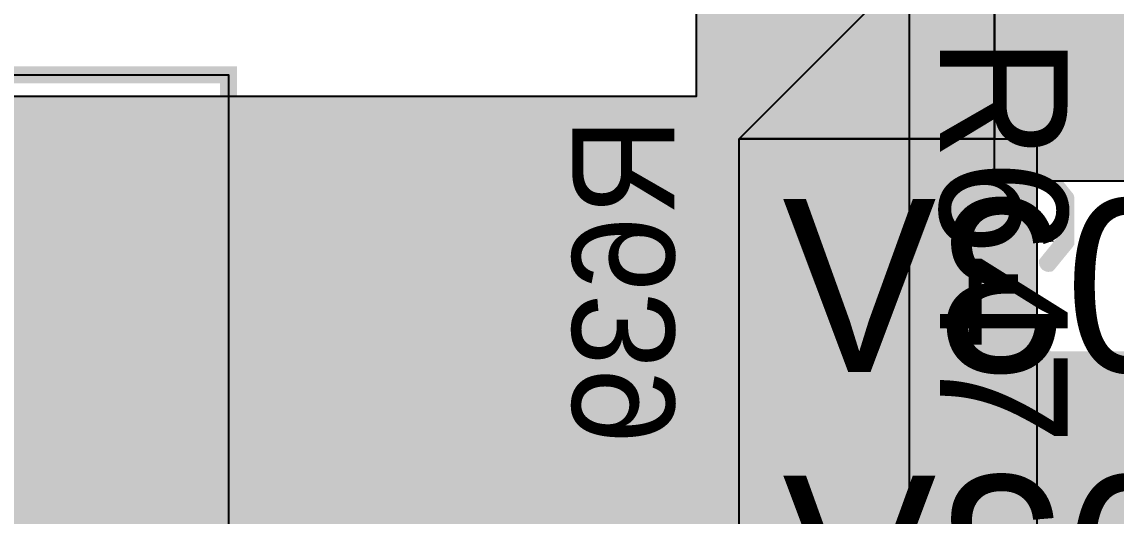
# Model space of a CAD drawing. Extents: x -28 to 199, y -61 to 255.
# Drawn here: x 8.07 to 20.93, y 23.56 to 29.37 of the extents above; entities that cross this region are included whole.
import ezdxf
from ezdxf.enums import TextEntityAlignment as Align

# ---------------------------------------------------------------- set-up
doc = ezdxf.new("R2010")
doc.units = 0
doc.header["$MEASUREMENT"] = 0
for name, color, linetype in [('ASSEMBLY_OUTLINES_TOP', 102, 'CONTINUOUS'), ('ASSEMBLY_PART_NUMBERS_BTM', 191, 'CONTINUOUS'), ('GENERATED_SILKSCREEN_BTM', 255, 'CONTINUOUS'), ('GENERATED_SILKSCREEN_TOP', 140, 'CONTINUOUS'), ('PLACEMENT_OUTLINES_TOP', 130, 'CONTINUOUS'), ('PLANE_DATA_LAYER_2', 230, 'CONTINUOUS'), ('PLANE_DATA_LAYER_3', 81, 'CONTINUOUS'), ('PLANE_DATA_LAYER_BOTTOM', 10, 'CONTINUOUS'), ('PLANE_DATA_LAYER_TOP', 150, 'CONTINUOUS'), ('PLANE_SHAPES_LAYER_2', 230, 'CONTINUOUS'), ('PLANE_SHAPES_LAYER_3', 81, 'CONTINUOUS'), ('PLANE_SHAPES_LAYER_BOTTOM', 10, 'CONTINUOUS'), ('PLANE_SHAPES_LAYER_TOP', 150, 'CONTINUOUS'), ('SILKSCREEN_OUTLINES_TOP', 150, 'CONTINUOUS'), ('SILKSCREEN_REF_DES_BTM', 211, 'CONTINUOUS'), ('SILKSCREEN_REF_DES_TOP', 150, 'CONTINUOUS')]:
    doc.layers.add(name, color=color, linetype=linetype)
doc.styles.add('VERIBEST_GERBER_0', font='txt')

msp = doc.modelspace()

# ---------------------------------------------------------------- hatches: boundary and pattern name
at = {"layer": 'PLANE_DATA_LAYER_2'}
h = msp.add_hatch(color=256, dxfattribs=at)
h.paths.add_polyline_path([(34.5, 9.5762, -0.41421356), (34.4238, 9.5), (21.5762, 9.5, -0.41421356), (21.5, 9.5762), (21.5, 20.99999, 0.41421356), (21.49999, 21), (16.0762, 21, -0.41421356), (16, 21.0762), (16, 43.9238, -0.41421356), (16.0762, 44), (24.4238, 44, -0.41421356), (24.5, 43.9238), (24.5, 42.89967, -0.74869919), (24.35968, 42.85849, 1.18303332), (22.60926, 41.26591, -0.23032383), (22.63842, 41.20596, -0.2813093), (22.597, 41.13816, 0.2813097), (21.7, 39.67, 0.62770456), (24.3764, 38.3781, -0.62770549), (24.5, 38.31844), (24.5, 37.0762, -0.41421356), (24.4238, 37), (19.00001, 37, 0.41421356), (19, 36.99999), (19, 25.50001, 0.41421356), (19.00001, 25.5), (25.4238, 25.5, -0.41421356), (25.5, 25.4238), (25.5, 11.50001, 0.41421356), (25.50001, 11.5), (32.69797, 11.5, -0.16380474), (32.74406, 11.48449, 0.3366467), (34.25594, 11.48449, -0.16380474), (34.30203, 11.5), (34.4238, 11.5, -0.41421356), (34.5, 11.4238)], flags=0)
h.paths.add_polyline_path([(21.7, 21.42, 1), (25, 21.42, 0.2813097), (24.103, 22.88816, -0.2813093), (24.06158, 22.95596, -0.23032383), (24.09074, 23.01591, 2.89452841), (22.60926, 23.01591, -0.23032383), (22.63842, 22.95596, -0.2813093), (22.597, 22.88816, 0.2813097)], flags=0)
at = {"layer": 'PLANE_DATA_LAYER_3'}
h = msp.add_hatch(color=256, dxfattribs=at)
h.paths.add_polyline_path([(34.5, 9.0762, -0.41421356), (34.4238, 9), (21.5762, 9, -0.41421356), (21.5, 9.0762), (21.5, 20.99999, 0.41421356), (21.49999, 21), (16.0762, 21, -0.41421356), (16, 21.0762), (16, 43.9238, -0.41421356), (16.0762, 44), (24.4238, 44, -0.41421356), (24.5, 43.9238), (24.5, 42.89967, -0.74869919), (24.35968, 42.85849, 1.18303332), (22.60926, 41.26591, -0.23032383), (22.63842, 41.20596, -0.2813093), (22.597, 41.13816, 0.2813097), (21.7, 39.67, 0.62770456), (24.3764, 38.3781, -0.62770549), (24.5, 38.31844), (24.5, 37.0762, -0.41421356), (24.4238, 37), (19.00001, 37, 0.41421356), (19, 36.99999), (19, 25.50001, 0.41421356), (19.00001, 25.5), (25.4238, 25.5, -0.41421356), (25.5, 25.4238), (25.5, 11.50001, 0.41421356), (25.50001, 11.5), (32.69797, 11.5, -0.16380474), (32.74406, 11.48449, 0.3366467), (34.25594, 11.48449, -0.16380474), (34.30203, 11.5), (34.4238, 11.5, -0.41421356), (34.5, 11.4238)], flags=0)
h.paths.add_polyline_path([(21.7, 21.42, 1), (25, 21.42, 0.2813097), (24.103, 22.88816, -0.2813093), (24.06158, 22.95596, -0.23032383), (24.09074, 23.01591, 2.89452841), (22.60926, 23.01591, -0.23032383), (22.63842, 22.95596, -0.2813093), (22.597, 22.88816, 0.2813097)], flags=0)
at = {"layer": 'PLANE_DATA_LAYER_BOTTOM'}
h = msp.add_hatch(color=256, dxfattribs=at)
h.paths.add_polyline_path([(52.5, 48.5762, -0.41421356), (52.4238, 48.5), (52.1762, 48.5, -0.41421356), (52.1, 48.5762), (52.1, 49.75, 0.41421356), (51.65, 50.2), (49.35, 50.2, 0.41421356), (48.9, 49.75), (48.9, 48.5762, -0.41421356), (48.8238, 48.5), (46.50001, 48.5, 0.41421356), (46.5, 48.49999), (46.5, 42.0762, -0.41421356), (46.4238, 42), (30.0762, 42, -0.41421356), (30, 42.0762), (30, 52.99999, 0.41421356), (29.99999, 53), (20.50001, 53, 0.41421356), (20.5, 52.99999), (20.5, 46.2119, -0.72419469), (20.36243, 46.16673, 0.23845793), (20, 46.35), (18.6, 46.35, 0.41421356), (18.15, 45.9), (18.15, 43.1, 0.41421356), (18.6, 42.65), (20, 42.65, 0.23845793), (20.36243, 42.83327, -0.72419469), (20.5, 42.7881), (20.5, 41.7119, -0.72419469), (20.36243, 41.66673, 0.23845793), (20, 41.85), (18.6, 41.85, 0.41421356), (18.15, 41.4), (18.15, 38.6, 0.41421356), (18.6, 38.15), (20, 38.15, 0.23845793), (20.36243, 38.33327, -0.72419469), (20.5, 38.2881), (20.5, 37.0762, -0.41421356), (20.4238, 37), (18.50001, 37, 0.41421356), (18.5, 36.99999), (18.5, 20.5762, -0.41421356), (18.4238, 20.5), (6.64228, 20.5, -0.58046991), (6.57665, 20.61491, 0.4717279), (5.91761, 22.42818, -0.70651223), (5.91761, 22.57182, 0.70650779), (5.91761, 24.92818, -0.70651223), (5.91761, 25.07182, 0.81841121), (5.57182, 27.49793, -0.39747485), (5.5, 27.57401), (5.5, 28.4238, -0.41421356), (5.5762, 28.5), (15.99999, 28.5, 0.41421356), (16, 28.50001), (16, 46.97289, -0.61208009), (16.12086, 47.03464, 1.95755163), (16.12086, 49.46536, -0.61208009), (16, 49.52711), (16, 62.73184, -0.49638866), (16.09669, 62.80524, 1.31738716), (16.09669, 65.69476, -0.49638866), (16, 65.76816), (16, 84.48184, -0.49638866), (16.09669, 84.55524, 1.31738716), (16.09669, 87.44476, -0.49638866), (16, 87.51816), (16, 99.91792, -0.16485199), (16.0157, 99.96425, 0.09606702), (16.14299, 100.21988, -0.38822383), (16.23013, 100.27448, 1.25674528), (16.09669, 103.19476, -0.49638866), (16, 103.26816), (16, 116.16792, -0.16485199), (16.0157, 116.21425, 0.09606702), (16.14299, 116.46988, -0.38822383), (16.23013, 116.52448, 1.25674611), (16.09669, 119.44476, -0.49638866), (16, 119.51816), (16, 131.9238, -0.41421356), (16.0762, 132), (20.4238, 132, -0.41421356), (20.5, 131.9238), (20.5, 131.4619, -0.72419469), (20.36243, 131.41673, 0.23845793), (20, 131.6), (18.6, 131.6, 0.41421356), (18.15, 131.15), (18.15, 128.35, 0.41421356), (18.6, 127.9), (20, 127.9, 0.23845793), (20.36243, 128.08327, -0.72419469), (20.5, 128.0381), (20.5, 127.2119, -0.72419469), (20.36243, 127.16673, 0.23845793), (20, 127.35), (18.6, 127.35, 0.41421356), (18.15, 126.9), (18.15, 124.1, 0.41421356), (18.6, 123.65), (20, 123.65, 0.23845793), (20.36243, 123.83327, -0.72419469), (20.5, 123.7881), (20.5, 115.9619, -0.72419469), (20.36243, 115.91673, 0.23845793), (20, 116.1), (18.6, 116.1, 0.41421356), (18.15, 115.65), (18.15, 112.85, 0.41421356), (18.6, 112.4), (20, 112.4, 0.23845793), (20.36243, 112.58327, -0.72419469), (20.5, 112.5381), (20.5, 111.7119, -0.72419469), (20.36243, 111.66673, 0.23845793), (20, 111.85), (18.6, 111.85, 0.41421356), (18.15, 111.4), (18.15, 108.6, 0.41421356), (18.6, 108.15), (20, 108.15, 0.23845793), (20.36243, 108.33327, -0.72419469), (20.5, 108.2881), (20.5, 99.7119, -0.72419469), (20.36243, 99.66673, 0.23845793), (20, 99.85), (18.6, 99.85, 0.41421356), (18.15, 99.4), (18.15, 96.6, 0.41421356), (18.6, 96.15), (20, 96.15, 0.23845793), (20.36243, 96.33327, -0.72419469), (20.5, 96.2881), (20.5, 95.4619, -0.72419469), (20.36243, 95.41673, 0.23845793), (20, 95.6), (18.6, 95.6, 0.41421356), (18.15, 95.15), (18.15, 92.35, 0.41421356), (18.6, 91.9), (20, 91.9, 0.23845793), (20.36243, 92.08327, -0.72419469), (20.5, 92.0381), (20.5, 83.9619, -0.72419469), (20.36243, 83.91673, 0.23845793), (20, 84.1), (18.6, 84.1, 0.41421356), (18.15, 83.65), (18.15, 80.85, 0.41421356), (18.6, 80.4), (20, 80.4, 0.23845793), (20.36243, 80.58327, -0.72419469), (20.5, 80.5381), (20.5, 79.7119, -0.72419469), (20.36243, 79.66673, 0.23845793), (20, 79.85), (18.6, 79.85, 0.41421356), (18.15, 79.4), (18.15, 76.6, 0.41421356), (18.6, 76.15), (20, 76.15, 0.23845793), (20.36243, 76.33327, -0.72419469), (20.5, 76.2881), (20.5, 73.50001, 0.41421356), (20.50001, 73.5), (25.4238, 73.5, -0.41421356), (25.5, 73.4238), (25.5, 69.5762, -0.41421356), (25.4238, 69.5), (20.50001, 69.5, 0.41421356), (20.5, 69.49999), (20.5, 61.7119, -0.72419469), (20.36243, 61.66673, 0.23845793), (20, 61.85), (18.6, 61.85, 0.41421356), (18.15, 61.4), (18.15, 58.6, 0.41421356), (18.6, 58.15), (20, 58.15, 0.23845793), (20.36243, 58.33327, -0.72419469), (20.5, 58.2881), (20.5, 57.4619, -0.72419469), (20.36243, 57.41673, 0.23845793), (20, 57.6), (18.6, 57.6, 0.41421356), (18.15, 57.15), (18.15, 54.35, 0.41421356), (18.6, 53.9), (20, 53.9, 0.41421356), (20.45, 54.35), (20.45, 55.4238, -0.41421356), (20.5262, 55.5), (32.4238, 55.5, -0.41421356), (32.5, 55.4238), (32.5, 54.12765, -0.70522987), (32.36477, 54.07945, 1.07663199), (31.49606, 53.25634, -0.44191028), (31.49606, 53.14366, 1.8047934), (32.47571, 52.86898, -0.07149042), (32.47263, 52.89044), (32.47263, 52.89044, -0.27132328), (32.51156, 52.9569), (32.57106, 52.99027, -0.12845176), (32.60833, 53), (32.66191, 53, -0.41421356), (32.73811, 52.9238), (32.73811, 52.9238, -0.08452677), (32.73381, 52.89858, 1.41045928), (33.86619, 52.89858, -0.08452677), (33.86189, 52.9238), (33.86189, 52.9238, -0.41421356), (33.93809, 53), (48.7738, 53, -0.41421356), (48.85, 52.9238), (48.85, 51.3, 0.41421356), (49.3, 50.85), (51.2, 50.85, 0.41421356), (51.65, 51.3), (51.65, 52.9238, -0.41421356), (51.7262, 53), (52.4238, 53, -0.41421356), (52.5, 52.9238)], flags=0)
h.paths.add_polyline_path([(16.4, 20.9, 0.41421356), (16.85, 21.35), (16.85, 22.75, 0.41421356), (16.4, 23.2), (13.6, 23.2, 0.41421356), (13.15, 22.75), (13.15, 21.35, 0.41421356), (13.6, 20.9)], flags=0)
h.paths.add_polyline_path([(16.75, 69, -1), (19.75, 69, -1)], flags=0)
h.paths.add_polyline_path([(17, 89.5, -1), (20, 89.5, -1)], flags=0)
h.paths.add_polyline_path([(22.2, 71.54, -1), (25.3, 71.54, -1)], flags=0)
h.paths.add_polyline_path([(45, 43.925, 0.41421356), (45.75, 44.675), (45.75, 47.675, 0.41421356), (45, 48.425), (33, 48.425, 0.41421356), (32.25, 47.675), (32.25, 44.675, 0.41421356), (33, 43.925)], flags=0)
at = {"layer": 'PLANE_DATA_LAYER_TOP'}
h = msp.add_hatch(color=256, dxfattribs=at)
h.paths.add_polyline_path([(46.5, 27.5762, -0.41421356), (46.4238, 27.5), (20.00001, 27.5, 0.41421356), (20, 27.49999), (20, 6.89228, -0.58046991), (19.88509, 6.82665, 0.4717279), (18.07182, 6.16761, -0.70651223), (17.92818, 6.16761, 0.70650779), (15.57182, 6.16761, -0.70651223), (15.42818, 6.16761, 0.47172813), (13.61491, 6.82665, -0.58046991), (13.5, 6.89228), (13.5, 16.96844), (13.5, 16.96844, -0.19890996), (13.52232, 17.02232), (14.5, 18), (16.5, 20), (16.5, 20), (16.5, 27.96844), (16.5, 27.96844, -0.19890996), (16.52232, 28.02232), (19.5, 31), (19.5, 31), (19.5, 34.4238, -0.41421356), (19.5762, 34.5), (26.49999, 34.5, 0.41421356), (26.5, 34.50001), (26.5, 45.49999, 0.41421356), (26.49999, 45.5), (20.0762, 45.5, -0.41421356), (20, 45.5762), (20, 49.5), (20, 49.5), (18.02232, 51.47768, -0.19890996), (18, 51.53156), (18, 51.53156), (18, 61.4238, -0.41421356), (18.0762, 61.5), (21.73728, 61.5, -0.91196104), (21.75123, 61.34889, 0.64548235), (21.20891, 59.13617, -0.71271133), (21.1619, 59), (20.25001, 59, 0.41421356), (20.25, 58.99999), (20.25, 53.00001, 0.41421356), (20.25001, 53), (29.4238, 53, -0.41421356), (29.5, 52.9238), (29.5, 37.00001, 0.41421356), (29.50001, 37), (46.4238, 37, -0.41421356), (46.5, 36.9238)], flags=0)
h.paths.add_polyline_path([(14.5, 13, -1), (16.5, 13, -1)], flags=0)
h.paths.add_polyline_path([(24.01291, 30.17891, 0.28995602), (24.9, 31.58), (24.9, 31.58, 1), (21.8, 31.58), (21.8, 31.58, 0.28995602), (22.68709, 30.17891, -0.58702833), (22.69603, 30.04614, 3.37344813), (24.00397, 30.04614, -0.58702885)], flags=0)
h.paths.add_polyline_path([(24.01291, 48.42891, 0.28995602), (24.9, 49.83), (24.9, 49.83, 1), (21.8, 49.83), (21.8, 49.83, 0.28995602), (22.68709, 48.42891, -0.58702833), (22.69603, 48.29614, 3.37344813), (24.00397, 48.29614, -0.58702885)], flags=0)
at = {"layer": 'PLANE_SHAPES_LAYER_BOTTOM'}
msp.add_hatch(color=256, dxfattribs=at).paths.add_polyline_path([(20.5, 37), (18.5, 37), (18.5, 20.5), (5.5, 20.5), (5.5, 28.5), (16, 28.5), (16, 132), (20.5, 132)], flags=0)
at = {"layer": 'PLANE_SHAPES_LAYER_TOP'}
for points in [[(29.5, 27.5), (19.5, 27.5), (19.5, 34.5), (26.5, 34.5), (26.5, 45.5), (20, 45.5), (20, 49.5), (18, 51.5), (18, 61.5), (22, 61.5), (22, 59), (20.25, 59), (20.25, 53), (29.5, 53)], [(16.5, 28), (19.5, 31), (19.5, 28)], [(20, 4.5), (13.5, 4.5), (13.5, 17), (16.5, 17), (16.5, 28), (20, 28)]]:
    msp.add_hatch(color=256, dxfattribs=at).paths.add_polyline_path(points, flags=0)

# ---------------------------------------------------------------- linework, layer by layer
at = {"layer": 'ASSEMBLY_OUTLINES_TOP', "const_width": 0.2}
msp.add_lwpolyline([(0.5, 8.75), (0.5, 28.75), (10.5, 28.75), (10.5, 8.75)], close=True, dxfattribs=at)
at = {"layer": 'GENERATED_SILKSCREEN_BTM', "const_width": 0.15}
for points in [[(14.9912, 27.2384), (14.9888, 27.2348), (14.9828, 27.2336), (14.9768, 27.23), (14.9708, 27.23), (14.7236, 27.23), (14.7176, 27.23), (14.714, 27.2336), (14.7104, 27.2336), (14.7092, 27.2348), (14.708, 27.236), (14.7044, 27.2384), (14.54, 27.4424), (14.5376, 27.4484), (14.5364, 27.452), (14.5352, 27.458), (14.5352, 28.0628), (14.5376, 28.0736), (14.5436, 28.0796), (14.5508, 28.0868), (14.5592, 28.0892), (15.7112, 28.0892), (15.7208, 28.0868), (15.7268, 28.0808), (15.7304, 28.0736), (15.7316, 28.0652), (15.7304, 28.0556), (15.7268, 28.0472), (15.7208, 28.0412), (15.7112, 28.0388), (15.1592, 28.0388), (15.1592, 27.4748), (15.7184, 27.278), (15.7268, 27.2732), (15.7316, 27.2648), (15.7328, 27.2552), (15.7304, 27.248), (15.7268, 27.2408), (15.7196, 27.2348), (15.7124, 27.2312), (15.7028, 27.2336), (15.1436, 27.4304), (14.9912, 27.2384)], [(14.5844, 28.0388), (14.5844, 27.464), (14.7356, 27.278), (14.9588, 27.278), (15.1112, 27.464), (15.1112, 28.0388), (14.5844, 28.0388)], [(14.54, 26.3072), (14.7044, 26.1056), (14.7104, 26.0996), (14.72, 26.0984), (14.726, 26.0996), (14.7332, 26.102), (14.738, 26.1056), (14.7428, 26.1116), (14.7464, 26.1176), (14.7476, 26.1236), (14.7476, 26.1296), (14.744, 26.1344), (14.5844, 26.3312), (14.5844, 26.72), (14.7356, 26.9048), (15.1664, 26.9048), (15.0332, 26.7416), (15.032, 26.7368), (15.0308, 26.7344), (15.0308, 26.7332), (15.0296, 26.7332), (15.0284, 26.7272), (15.0284, 26.3228), (15.0296, 26.318), (15.0308, 26.3168), (15.0308, 26.3156), (15.032, 26.312), (15.0332, 26.3072), (15.1964, 26.1056), (15.2, 26.1044), (15.2012, 26.102), (15.2024, 26.1008), (15.2048, 26.1008), (15.2132, 26.0984), (15.2168, 26.0972), (15.5468, 26.0972), (15.5528, 26.0984), (15.5576, 26.1008), (15.5624, 26.102), (15.566, 26.1056), (15.7304, 26.3072), (15.7328, 26.3132), (15.734, 26.3144), (15.734, 26.3168), (15.7352, 26.3192), (15.7352, 26.3204), (15.7352, 26.3228), (15.7352, 26.7272), (15.734, 26.732), (15.7328, 26.7368), (15.7304, 26.7416), (15.566, 26.9432), (15.5636, 26.9456), (15.5624, 26.948), (15.5588, 26.9504), (15.5504, 26.9528), (15.5468, 26.954), (14.7236, 26.954), (14.7176, 26.9528), (14.7128, 26.9504), (14.7104, 26.948), (14.708, 26.9456), (14.7044, 26.9432), (14.54, 26.7416), (14.5388, 26.7368), (14.5376, 26.7332), (14.5364, 26.732), (14.5352, 26.7272), (14.5352, 26.3228), (14.5364, 26.318), (14.5364, 26.3168), (14.5376, 26.3156), (14.5388, 26.312), (14.54, 26.3072)], [(15.2288, 26.9048), (15.5348, 26.9048), (15.686, 26.72), (15.686, 26.3324), (15.5348, 26.1452), (15.2288, 26.1452), (15.0764, 26.3324), (15.0764, 26.72), (15.2288, 26.9048)], [(15.7304, 25.6076), (15.566, 25.8104), (15.56, 25.8164), (15.5564, 25.8176), (15.5528, 25.8176), (15.5444, 25.8164), (15.536, 25.8116), (15.53, 25.8056), (15.5252, 25.7984), (15.524, 25.79), (15.5264, 25.7816), (15.686, 25.586), (15.686, 25.1984), (15.5348, 25.0112), (15.3116, 25.0112), (15.1592, 25.196), (15.1592, 25.3952), (15.1568, 25.4048), (15.152, 25.4108), (15.1436, 25.4144), (15.1352, 25.4156), (15.1268, 25.4144), (15.1184, 25.4108), (15.1136, 25.4048), (15.1112, 25.3952), (15.1112, 25.196), (14.9588, 25.0112), (14.7356, 25.0112), (14.5844, 25.1984), (14.5844, 25.586), (14.744, 25.7816), (14.7464, 25.79), (14.7452, 25.7984), (14.7416, 25.8056), (14.7344, 25.8116), (14.7272, 25.8164), (14.7188, 25.8176), (14.714, 25.8176), (14.7104, 25.8164), (14.7044, 25.8104), (14.54, 25.6076), (14.5388, 25.604), (14.5376, 25.6004), (14.5364, 25.5992), (14.5352, 25.5944), (14.5352, 25.19), (14.5364, 25.184), (14.5376, 25.1816), (14.5388, 25.178), (14.54, 25.1744), (14.7044, 24.9716), (14.7104, 24.968), (14.7152, 24.9668), (14.7188, 24.9644), (14.7236, 24.9632), (14.9708, 24.9632), (14.9744, 24.9644), (14.9828, 24.9668), (14.9888, 24.968), (14.9912, 24.9716), (15.1352, 25.148), (15.2792, 24.9716), (15.2816, 24.9704), (15.284, 24.968), (15.2852, 24.9668), (15.2876, 24.9668), (15.296, 24.9644), (15.2996, 24.9632), (15.5468, 24.9632), (15.5528, 24.9644), (15.5576, 24.9668), (15.5624, 24.968), (15.566, 24.9716), (15.7304, 25.1744), (15.7328, 25.1792), (15.734, 25.1804), (15.734, 25.184), (15.7352, 25.1852), (15.7352, 25.1864), (15.7352, 25.19), (15.7352, 25.5944), (15.734, 25.5992), (15.7328, 25.604), (15.7304, 25.6076)], [(15.7304, 24.4736), (15.566, 24.6752), (15.56, 24.6812), (15.5528, 24.6824), (15.5444, 24.6812), (15.536, 24.6764), (15.53, 24.6716), (15.5252, 24.6632), (15.524, 24.656), (15.5264, 24.6476), (15.686, 24.452), (15.686, 24.0644), (15.5348, 23.8772), (15.104, 23.8772), (15.236, 24.0404), (15.2384, 24.0452), (15.2396, 24.0464), (15.2408, 24.05), (15.2408, 24.0548), (15.2408, 24.4592), (15.2408, 24.464), (15.2384, 24.4712), (15.236, 24.4736), (15.0728, 24.6752), (15.0716, 24.6776), (15.0692, 24.68), (15.0656, 24.6824), (15.0572, 24.6848), (15.0524, 24.686), (14.7236, 24.686), (14.7176, 24.6848), (14.7128, 24.6824), (14.7092, 24.68), (14.708, 24.6776), (14.7044, 24.6752), (14.54, 24.4736), (14.5388, 24.4688), (14.5376, 24.4652), (14.5364, 24.464), (14.5352, 24.4592), (14.5352, 24.0548), (14.5364, 24.05), (14.5364, 24.0488), (14.5376, 24.0476), (14.5388, 24.044), (14.54, 24.0392), (14.7044, 23.8376), (14.7104, 23.834), (14.7152, 23.8328), (14.7188, 23.8304), (14.7236, 23.8292), (15.5468, 23.8292), (15.5504, 23.8304), (15.5588, 23.8328), (15.5612, 23.834), (15.566, 23.8376), (15.7304, 24.0392), (15.7328, 24.0452), (15.734, 24.0464), (15.734, 24.0488), (15.7352, 24.0512), (15.7352, 24.0524), (15.7352, 24.0548), (15.7352, 24.4592), (15.734, 24.464), (15.7328, 24.4688), (15.7304, 24.4736)], [(14.7356, 24.6368), (15.0404, 24.6368), (15.1928, 24.452), (15.1928, 24.0644), (15.0404, 23.8772), (14.7356, 23.8772), (14.5844, 24.0644), (14.5844, 24.452), (14.7356, 24.6368)]]:
    msp.add_lwpolyline(points, dxfattribs=at)
at = {"layer": 'GENERATED_SILKSCREEN_TOP', "const_width": 0.15}
for points in [[(19.796, 27.9355), (19.799, 27.931), (19.8065, 27.9295), (19.814, 27.925), (19.8215, 27.925), (20.1305, 27.925), (20.138, 27.925), (20.1425, 27.9295), (20.147, 27.9295), (20.1485, 27.931), (20.15, 27.9325), (20.1545, 27.9355), (20.36, 28.1905), (20.363, 28.198), (20.3645, 28.2025), (20.366, 28.21), (20.366, 28.966), (20.363, 28.9795), (20.3555, 28.987), (20.348, 28.996), (20.336, 28.999), (18.896, 28.999), (18.884, 28.996), (18.8765, 28.9885), (18.872, 28.9795), (18.8705, 28.969), (18.872, 28.957), (18.8765, 28.9465), (18.884, 28.939), (18.896, 28.936), (19.586, 28.936), (19.586, 28.231), (18.887, 27.985), (18.8765, 27.979), (18.8705, 27.9685), (18.869, 27.9565), (18.872, 27.9475), (18.878, 27.9385), (18.8855, 27.931), (18.8945, 27.9265), (18.9065, 27.9295), (19.6055, 28.1755), (19.796, 27.9355)], [(20.3045, 28.936), (20.3045, 28.2175), (20.1155, 27.985), (19.8365, 27.985), (19.646, 28.2175), (19.646, 28.936), (20.3045, 28.936)], [(20.36, 26.7715), (20.1545, 26.5195), (20.147, 26.512), (20.135, 26.5105), (20.1275, 26.512), (20.12, 26.515), (20.1125, 26.5195), (20.1065, 26.527), (20.102, 26.5345), (20.1005, 26.542), (20.1005, 26.5495), (20.105, 26.5555), (20.3045, 26.8015), (20.3045, 27.2875), (20.1155, 27.5185), (19.577, 27.5185), (19.7435, 27.3145), (19.745, 27.3085), (19.7465, 27.3055), (19.7465, 27.304), (19.748, 27.304), (19.7495, 27.2965), (19.7495, 26.791), (19.748, 26.785), (19.7465, 26.7835), (19.7465, 26.782), (19.745, 26.7775), (19.7435, 26.7715), (19.5395, 26.5195), (19.5365, 26.518), (19.5335, 26.515), (19.532, 26.5135), (19.529, 26.5135), (19.5185, 26.5105), (19.514, 26.509), (19.1015, 26.509), (19.094, 26.5105), (19.088, 26.5135), (19.082, 26.515), (19.0775, 26.5195), (18.872, 26.7715), (18.869, 26.779), (18.8675, 26.7805), (18.8675, 26.7835), (18.8675, 26.7865), (18.866, 26.788), (18.866, 26.791), (18.866, 27.2965), (18.8675, 27.3025), (18.869, 27.3085), (18.872, 27.3145), (19.0775, 27.5665), (19.0805, 27.5695), (19.082, 27.5725), (19.0865, 27.5755), (19.097, 27.5785), (19.1015, 27.58), (20.1305, 27.58), (20.138, 27.5785), (20.144, 27.5755), (20.1485, 27.5725), (20.15, 27.5695), (20.1545, 27.5665), (20.36, 27.3145), (20.3615, 27.3085), (20.363, 27.304), (20.3645, 27.3025), (20.366, 27.2965), (20.366, 26.791), (20.3645, 26.785), (20.3645, 26.7835), (20.363, 26.782), (20.3615, 26.7775), (20.36, 26.7715)], [(19.499, 27.5185), (19.1165, 27.5185), (18.9275, 27.2875), (18.9275, 26.803), (19.1165, 26.569), (19.499, 26.569), (19.6895, 26.803), (19.6895, 27.2875), (19.499, 27.5185)], [(18.896, 25.252), (18.8855, 25.2505), (18.8765, 25.243), (18.872, 25.2325), (18.8705, 25.222), (18.872, 25.2115), (18.8765, 25.2025), (18.8855, 25.195), (18.896, 25.192), (19.3505, 25.192), (19.3505, 25.1215), (19.3535, 25.111), (19.3595, 25.102), (19.37, 25.0975), (19.3805, 25.096), (19.3925, 25.0975), (19.403, 25.102), (19.4105, 25.111), (19.4135, 25.1215), (19.4135, 25.192), (20.294, 25.192), (20.3015, 25.1935), (20.3075, 25.1965), (20.3135, 25.204), (20.318, 25.2115), (20.321, 25.2205), (20.3225, 25.2295), (20.321, 25.237), (20.315, 25.2445), (19.4045, 26.155), (19.3955, 26.161), (19.3865, 26.164), (19.3775, 26.1625), (19.367, 26.1565), (19.3595, 26.1535), (19.355, 26.1475), (19.352, 26.1415), (19.3505, 26.134), (19.3505, 25.252), (18.896, 25.252)], [(19.4135, 26.059), (20.2175, 25.252), (19.4135, 25.252), (19.4135, 26.059)], [(18.911, 24.538), (18.9005, 24.541), (18.89, 24.5395), (18.881, 24.532), (18.875, 24.5245), (18.872, 24.514), (18.8705, 24.5035), (18.875, 24.4945), (18.8825, 24.487), (20.321, 23.6785), (20.3285, 23.6755), (20.3345, 23.6755), (20.3405, 23.6755), (20.3465, 23.6785), (20.3555, 23.683), (20.3615, 23.689), (20.3645, 23.6965), (20.366, 23.704), (20.366, 24.7165), (20.363, 24.727), (20.3555, 24.7345), (20.3465, 24.7405), (20.3345, 24.742), (20.324, 24.7405), (20.3135, 24.7345), (20.306, 24.727), (20.3045, 24.7165), (20.3045, 23.755), (18.911, 24.538)]]:
    msp.add_lwpolyline(points, dxfattribs=at)
msp.add_lwpolyline([(0.5, 8.75), (0.5, 28.75), (10.5, 28.75), (10.5, 8.75)], close=True, dxfattribs=at)
at = {"layer": 'PLACEMENT_OUTLINES_TOP'}
msp.add_lwpolyline([(0.5, 8.75), (0.5, 28.75), (10.5, 28.75), (10.5, 8.75)], close=True, dxfattribs=at)
at = {"layer": 'PLANE_SHAPES_LAYER_2'}
for points in [[(16, 21), (19, 21), (16, 37), (19, 37)], [(19, 21), (21.5, 21), (19, 25.5), (21.5, 25.5)]]:
    msp.add_solid(points, dxfattribs=at)
at = {"layer": 'PLANE_SHAPES_LAYER_3'}
for points in [[(16, 21), (19, 21), (16, 37), (19, 37)], [(19, 21), (21.5, 21), (19, 25.5), (21.5, 25.5)]]:
    msp.add_solid(points, dxfattribs=at)
at = {"layer": 'PLANE_SHAPES_LAYER_BOTTOM'}
msp.add_lwpolyline([(20.5, 37), (18.5, 37), (18.5, 20.5), (5.5, 20.5), (5.5, 28.5), (16, 28.5), (16, 132), (20.5, 132)], close=True, dxfattribs=at)
at = {"layer": 'PLANE_SHAPES_LAYER_TOP'}
for points in [[(29.5, 27.5), (19.5, 27.5), (19.5, 34.5), (26.5, 34.5), (26.5, 45.5), (20, 45.5), (20, 49.5), (18, 51.5), (18, 61.5), (22, 61.5), (22, 59), (20.25, 59), (20.25, 53), (29.5, 53)], [(16.5, 28), (19.5, 31), (19.5, 28)], [(20, 4.5), (13.5, 4.5), (13.5, 17), (16.5, 17), (16.5, 28), (20, 28)]]:
    msp.add_lwpolyline(points, close=True, dxfattribs=at)
at = {"layer": 'SILKSCREEN_OUTLINES_TOP'}
msp.add_lwpolyline([(0.5, 8.75), (0.5, 28.75), (10.5, 28.75), (10.5, 8.75)], close=True, dxfattribs=at)

# ---------------------------------------------------------------- texts
at = {"layer": 'ASSEMBLY_PART_NUMBERS_BTM', "style": 'VERIBEST_GERBER_0', "text_generation_flag": 2}
for p in [(38, 27.29), (38, 24.04)]:
    msp.add_text('ERJ-8GEYJ203V', height=2.032, dxfattribs=at).set_placement(p, align=Align.TOP_LEFT)
at = {"layer": 'SILKSCREEN_REF_DES_BTM', "style": 'VERIBEST_GERBER_0', "text_generation_flag": 2}
msp.add_text('R639', height=1.2, rotation=90, dxfattribs=at).set_placement((14.54, 28.25), align=Align.TOP_LEFT)
at = {"layer": 'SILKSCREEN_REF_DES_TOP', "style": 'VERIBEST_GERBER_0'}
msp.add_text('R647', height=1.5, rotation=270, dxfattribs=at).set_placement((20.36, 29.2), align=Align.TOP_LEFT)

doc.saveas('drawing.dxf')
